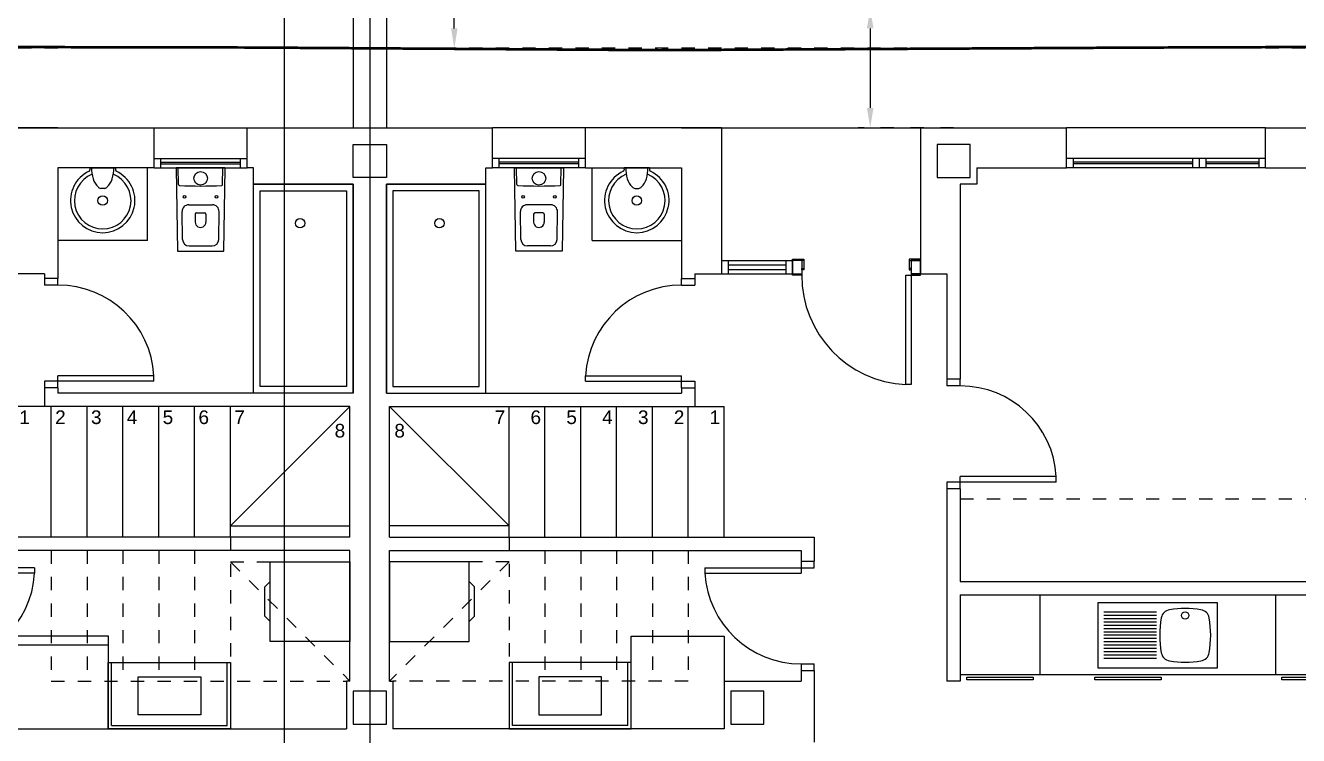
# Model space of a CAD drawing. Header units: millimetres. Extents: x 441061 to 442903, y 4515148 to 4515613.
# Drawn here: x 442568.26 to 442577.86, y 4515536.47 to 4515541.82 of the extents above; entities that cross this region are included whole.
import ezdxf
from ezdxf.enums import TextEntityAlignment as Align

# ---------------------------------------------------------------- set-up
doc = ezdxf.new("R2010")
doc.units = ezdxf.units.MM
doc.linetypes.add('PUNTOS2', pattern=[0.125, 0, -0.125])
doc.linetypes.add('RAYITAS', pattern=[0.375, 0.25, -0.125])
for name, color, linetype in [('01_cotas', 254, 'Continuous'), ('01_ejes', 10, 'Continuous'), ('01_implantación', 5, 'Continuous'), ('01_mono BAJA', 2, 'Continuous'), ('01_proyección', 4, 'RAYITAS'), ('01_retranqueo', 250, 'Continuous')]:
    doc.layers.add(name, color=color, linetype=linetype)
doc.styles.add('Estilo1', font='swissel.ttf')
doc.styles.add('NIEVES2', font='sanss___.ttf')
doc.styles.add('ROMANS', font='romans')
doc.dimstyles.new('DECIMAL-50', dxfattribs={"dimtxt": 0.08, "dimasz": 0.15, "dimexe": 0.09, "dimexo": 0, "dimgap": 0.09, "dimtad": 0, "dimzin": 0, "dimdsep": 46, "dimtxsty": 'ROMANS', "dimcen": 0.09, "dimclrt": 6, "dimadec": 0, "dimazin": 0, "dimtfac": 1.38, "dimtix": 1, "dimtofl": 0, "dimtmove": 2, "dimatfit": 3, "dimldrblk": 'OBLIQUE', "dimfxl": 1, "dimtolj": 1, "dimtzin": 0, "dimarcsym": 0})

# ---------------------------------------------------------------- blocks, each defined once
blk = doc.blocks.new('A$C6A825EFA')
at = {"layer": '01_mono BAJA', "color": 254}
for p, q in [((5.5, 12.5, 0), (5.2, 12.5, 0)), ((5.2, 12.5, 0), (6.225, 12.5, 0)), ((6.225, 12.2, 0), (6.225, 12.5, 0)), ((6.225, 12.5, 0), (6.925, 12.5, 0)), ((6.925, 12.5, 0), (8.775, 12.5, 0)), ((6.925, 12.2, 0), (6.925, 12.5, 0)), ((8.775, 12.2, 0), (8.775, 12.5, 0)), ((9.475, 12.5, 0), (8.775, 12.5, 0)), ((10.5, 12.5, 0), (9.475, 12.5, 0)), ((9.475, 12.2, 0), (9.475, 12.5, 0)), ((10.2, 12.5, 0), (10.5, 12.5, 0)), ((10.5, 12.5, 0), (10.5, 11.4, 0)), ((10.5001, 12.5, 0), (12, 12.5, 0)), ((12, 12.5, 0), (13.1, 12.5, 0)), ((12, 12.5, 0), (12, 11.4, 0)), ((13.1, 12.2, 0), (13.1, 12.5, 0)), ((14.6, 12.5, 0), (13.1, 12.5, 0)), ((14.6, 12.5, 0), (15.7, 12.5, 0)), ((14.6, 12.2, 0), (14.6, 12.5, 0)), ((5.5, 12.2, 0), (5.5, 11.3657, 0)), ((6.225, 12.2, 0), (5.5, 12.2, 0)), ((5.7408, 12.1976, 0), (5.7416, 12.1832, 0)), ((5.7435, 12.2, 0), (5.9315, 12.2, 0)), ((5.9342, 12.1976, 0), (5.9334, 12.1832, 0)), ((6.175, 11.65, 0), (6.175, 12.2, 0)), ((6.225, 12.27, 0), (6.925, 12.27, 0)), ((6.225, 12.2, 0), (6.925, 12.2, 0)), ((6.275, 12.2, 0), (6.275, 12.27, 0)), ((6.275, 12.242, 0), (6.875, 12.242, 0)), ((6.275, 12.228, 0), (6.875, 12.228, 0)), ((6.409, 12.0731, 0), (6.4069, 12.2001, 0)), ((6.741, 12.0731, 0), (6.7431, 12.2001, 0)), ((6.875, 12.2, 0), (6.875, 12.27, 0)), ((6.975, 12.2, 0), (6.925, 12.2, 0)), ((6.975, 12.075, 0), (6.975, 12.2, 0)), ((8.725, 12.075, 0), (8.725, 12.2, 0)), ((8.725, 12.2, 0), (8.775, 12.2, 0)), ((9.475, 12.27, 0), (8.775, 12.27, 0)), ((9.475, 12.2, 0), (8.775, 12.2, 0)), ((8.825, 12.2, 0), (8.825, 12.27, 0)), ((9.425, 12.242, 0), (8.825, 12.242, 0)), ((9.425, 12.228, 0), (8.825, 12.228, 0)), ((8.959, 12.0731, 0), (8.9569, 12.2001, 0)), ((9.291, 12.0731, 0), (9.2931, 12.2001, 0)), ((9.425, 12.2, 0), (9.425, 12.27, 0)), ((9.475, 12.2, 0), (10.2, 12.2, 0)), ((9.525, 11.65, 0), (9.525, 12.2, 0)), ((9.7658, 12.1976, 0), (9.7666, 12.1832, 0)), ((9.9565, 12.2, 0), (9.7685, 12.2, 0)), ((9.9592, 12.1976, 0), (9.9584, 12.1832, 0)), ((10.2, 12.2, 0), (10.2, 11.3657, 0)), ((12.425, 12.2, 0), (13.1, 12.2, 0)), ((12.425, 12.2), (12.425, 12.075)), ((14.6, 12.27, 0), (13.1, 12.27, 0)), ((14.6, 12.2, 0), (13.1, 12.2, 0)), ((13.15, 12.27, 0), (13.15, 12.2, 0)), ((14.05, 12.242, 0), (13.15, 12.242, 0)), ((14.05, 12.228, 0), (13.15, 12.228, 0)), ((14.05, 12.27, 0), (14.05, 12.2, 0)), ((14.1, 12.27, 0), (14.1, 12.2, 0)), ((14.15, 12.27, 0), (14.15, 12.2, 0)), ((14.55, 12.242, 0), (14.15, 12.242, 0)), ((14.55, 12.228, 0), (14.15, 12.228, 0)), ((14.55, 12.27, 0), (14.55, 12.2, 0)), ((14.6, 12.2, 0), (15.275, 12.2, 0)), ((5.8526, 12.0433, 0), (5.8224, 12.0431, 0)), ((7.725, 12.075, 0), (6.975, 12.075, 0)), ((7.725, 10.5, 0), (7.725, 12.075, 0)), ((7.975, 10.5, 0), (7.975, 12.075, 0)), ((7.975, 12.075, 0), (8.725, 12.075, 0)), ((9.8474, 12.0433, 0), (9.8776, 12.0431, 0)), ((12.3, 12.075, 0), (12.3, 10.6055, 0)), ((12.425, 12.075), (12.3, 12.075)), ((6.4854, 11.92, 0), (6.6646, 11.92, 0)), ((9.2146, 11.92, 0), (9.0354, 11.92, 0)), ((6.4386, 11.6592, 0), (6.4354, 11.8692, 0)), ((6.535, 11.85, 0), (6.535, 11.79, 0)), ((6.545, 11.86, 0), (6.605, 11.86, 0)), ((6.615, 11.85, 0), (6.615, 11.79, 0)), ((6.7114, 11.6592, 0), (6.7146, 11.8692, 0)), ((8.9886, 11.6592, 0), (8.9854, 11.8692, 0)), ((9.085, 11.85, 0), (9.085, 11.79, 0)), ((9.155, 11.86, 0), (9.095, 11.86, 0)), ((9.165, 11.85, 0), (9.165, 11.79, 0)), ((9.2614, 11.6592, 0), (9.2646, 11.8692, 0)), ((6.175, 11.65, 0), (5.5, 11.65, 0)), ((6.4886, 11.61, 0), (6.6614, 11.61, 0)), ((9.2114, 11.61, 0), (9.0386, 11.61, 0)), ((9.525, 11.65, 0), (10.2, 11.65, 0)), ((10.5, 11.5, 0), (11.035, 11.5, 0)), ((10.55, 11.5, 0), (10.55, 11.4, 0)), ((10.55, 11.4672, 0), (10.985, 11.4672, 0)), ((10.55, 11.4329, 0), (10.985, 11.4329, 0)), ((10.985, 11.5, 0), (10.985, 11.4, 0)), ((11.035, 11.5, 0), (11.035, 11.4, 0)), ((11.105, 11.43, 0), (11.105, 11.4, 0)), ((11.12, 11.5, 0), (11.12, 11.44, 0)), ((11.915, 11.5, 0), (11.915, 11.44, 0)), ((11.93, 11.43, 0), (11.93, 11.4, 0)), ((5.4, 11.4, 0), (5.2, 11.4, 0)), ((5.4, 11.4, 0), (5.4, 11.3657, 0)), ((5.5, 11.3657, 0), (5.4, 11.3657, 0)), ((5.4, 11.3657, 0), (5.4, 11.3157, 0)), ((5.5, 11.3157, 0), (5.5, 11.3657, 0)), ((10.2, 11.3657, 0), (10.3, 11.3657, 0)), ((10.2, 11.3157, 0), (10.2, 11.3657, 0)), ((10.3, 11.4, 0), (10.5, 11.4, 0)), ((10.3, 11.4, 0), (10.3, 11.3657, 0)), ((10.3, 11.3657, 0), (10.3, 11.3157, 0)), ((10.5, 11.4, 0), (11.035, 11.4, 0)), ((11.99, 11.4, 0), (11.93, 11.4, 0)), ((12, 11.4, 0), (12.2, 11.4, 0)), ((12.2, 11.4, 0), (12.2, 10.6055, 0)), ((5.5, 11.3157, 0), (5.4, 11.3157, 0)), ((10.2, 11.3157, 0), (10.3, 11.3157, 0)), ((6.2238, 10.5907, 0), (5.4, 10.5907, 0)), ((5.4, 10.5907, 0), (5.4, 10.5407, 0)), ((5.5, 10.5407, 0), (5.5, 10.6321, 0)), ((6.2238, 10.6321, 0), (5.5, 10.6321, 0)), ((6.2238, 10.5907, 0), (6.2238, 10.6321, 0)), ((9.4762, 10.5907, 0), (9.4762, 10.6321, 0)), ((9.4762, 10.6321, 0), (10.2, 10.6321, 0)), ((9.4762, 10.5907, 0), (10.3, 10.5907, 0)), ((10.2, 10.5407, 0), (10.2, 10.6321, 0)), ((10.3, 10.5907, 0), (10.3, 10.5407, 0)), ((12.3, 10.6055, 0), (12.2, 10.6055, 0)), ((12.2, 10.6055, 0), (12.2, 10.5555, 0)), ((12.3, 10.5555, 0), (12.2, 10.5555, 0)), ((12.3, 10.5555, 0), (12.3, 10.6055, 0)), ((5.4, 10.5407, 0), (5.4, 10.4, 0)), ((5.5, 10.5407, 0), (5.4, 10.5407, 0)), ((5.5, 10.5407, 0), (5.5, 10.5, 0)), ((7.725, 10.5, 0), (5.5, 10.5, 0)), ((8.025, 10.5, 0), (10.2, 10.5, 0)), ((10.2, 10.5407, 0), (10.2, 10.5, 0)), ((10.2, 10.5407, 0), (10.3, 10.5407, 0)), ((10.3, 10.5407, 0), (10.3, 10.4, 0)), ((5.4, 10.4, 0), (5.18, 10.4, 0)), ((7.7, 10.4, 0), (5.4, 10.4, 0)), ((5.45, 9.415, 0), (5.45, 10.4, 0)), ((5.72, 9.415, 0), (5.72, 10.4, 0)), ((5.99, 9.415, 0), (5.99, 10.4, 0)), ((6.26, 9.415, 0), (6.26, 10.4, 0)), ((6.53, 9.415, 0), (6.53, 10.4, 0)), ((6.8, 9.415, 0), (6.8, 10.4, 0)), ((6.8, 9.5, 0), (7.7, 10.4, 0)), ((7.7, 9.415, 0), (7.7, 10.4, 0)), ((8, 10.4, 0), (10.3, 10.4, 0)), ((8, 9.415, 0), (8, 10.4, 0)), ((8.9, 9.5, 0), (8, 10.4, 0)), ((8.9, 9.415, 0), (8.9, 10.4, 0)), ((9.17, 9.415, 0), (9.17, 10.4, 0)), ((9.44, 9.415, 0), (9.44, 10.4, 0)), ((9.71, 9.415, 0), (9.71, 10.4, 0)), ((9.98, 9.415, 0), (9.98, 10.4, 0)), ((10.25, 9.415, 0), (10.25, 10.4, 0)), ((10.3, 10.4, 0), (10.52, 10.4, 0)), ((10.52, 9.415, 0), (10.52, 10.4, 0)), ((13.0238, 9.8305, 0), (12.2, 9.8305, 0)), ((12.2, 9.8305, 0), (12.2, 9.7805, 0)), ((12.3, 9.7805, 0), (12.3, 9.872, 0)), ((13.0238, 9.872, 0), (12.3, 9.872, 0)), ((13.0238, 9.8305, 0), (13.0238, 9.872, 0)), ((12.2, 9.7805, 0), (12.2, 8.33, 0)), ((12.3, 9.7805, 0), (12.2, 9.7805, 0)), ((12.3, 9.7805, 0), (12.3, 9.08, 0)), ((6.8, 9.5, 0), (7.7, 9.5, 0)), ((8.9, 9.5, 0), (8, 9.5, 0)), ((7.7, 9.415, 0), (4.5, 9.415, 0)), ((8, 9.415, 0), (11.2, 9.415, 0)), ((11.2, 9.415, 0), (11.2, 9.235, 0)), ((11.2, 9.415, 0), (11.2, 9.235, 0)), ((7.7, 9.315, 0), (4.6, 9.315, 0)), ((7.7, 8.33, 0), (7.7, 9.315, 0)), ((8, 8.33, 0), (8, 9.315, 0)), ((8, 9.315, 0), (11.1, 9.315, 0)), ((11.1, 9.315, 0), (11.1, 9.235, 0)), ((11.1, 9.315, 0), (11.1, 9.235, 0)), ((11.1, 9.235, 0), (11.2, 9.235, 0)), ((11.1, 9.235, 0), (11.1, 9.1436, 0)), ((11.2, 9.185, 0), (11.2, 9.235, 0)), ((5.3238, 9.185, 0), (4.5, 9.185, 0)), ((5.3238, 9.1436, 0), (4.6, 9.1436, 0)), ((5.3238, 9.185, 0), (5.3238, 9.1436, 0)), ((10.3762, 9.185, 0), (10.3762, 9.1436, 0)), ((10.3762, 9.185, 0), (11.2, 9.185, 0)), ((10.3762, 9.1436, 0), (11.1, 9.1436, 0)), ((12.3, 9.08, 0), (15.18, 9.08, 0)), ((12.3, 8.98, 0), (15.275, 8.98, 0)), ((12.3, 8.98, 0), (12.3, 8.33, 0)), ((12.9, 8.98, 0), (12.9, 8.38, 0)), ((14.675, 8.98, 0), (14.675, 8.38, 0)), ((13.3375, 8.9204, 0), (13.3375, 8.4304, 0)), ((14.2375, 8.9204, 0), (13.3375, 8.9204, 0)), ((13.7785, 8.8504, 0), (13.3825, 8.8504, 0)), ((14.2375, 8.4304, 0), (14.2375, 8.9204, 0)), ((13.7785, 8.8254, 0), (13.3825, 8.8254, 0)), ((13.7785, 8.8004, 0), (13.3825, 8.8004, 0)), ((13.7785, 8.7754, 0), (13.3825, 8.7754, 0)), ((13.7785, 8.7504, 0), (13.3825, 8.7504, 0)), ((13.7785, 8.7254, 0), (13.3825, 8.7254, 0)), ((13.7785, 8.7004, 0), (13.3825, 8.7004, 0)), ((13.7785, 8.6754, 0), (13.3825, 8.6754, 0)), ((13.7785, 8.6504, 0), (13.3825, 8.6504, 0)), ((5.88, 8.6, 0), (5.18, 8.6, 0)), ((13.7785, 8.6254, 0), (13.3825, 8.6254, 0)), ((13.7785, 8.6004, 0), (13.3825, 8.6004, 0)), ((13.7785, 8.5754, 0), (13.3825, 8.5754, 0)), ((13.7785, 8.5504, 0), (13.3825, 8.5504, 0)), ((5.9048, 7.995, 0), (5.9048, 8.47, 0)), ((6.775, 7.995, 0), (6.775, 8.47, 0)), ((8.925, 7.995, 0), (8.925, 8.47, 0)), ((9.7952, 7.995, 0), (9.7952, 8.47, 0)), ((11.1, 8.46, 0), (11.1, 8.41, 0)), ((11.1, 8.46, 0), (11.2, 8.46, 0)), ((11.2, 8.41, 0), (11.2, 8.46, 0)), ((13.7785, 8.5254, 0), (13.3825, 8.5254, 0)), ((13.7785, 8.5004, 0), (13.3825, 8.5004, 0)), ((11.1, 8.41, 0), (11.1, 8.33, 0)), ((11.1, 8.41, 0), (11.2, 8.41, 0)), ((11.2, 8.41, 0), (11.2, 7.87, 0)), ((12.3, 8.38, 0), (15.275, 8.38, 0)), ((13.3375, 8.4304, 0), (14.2375, 8.4304, 0)), ((7.7, 8.33, 0), (7.675, 8.33, 0)), ((7.7, 8.33, 0), (7.675, 8.33, 0)), ((7.675, 8.33, 0), (7.675, 7.97, 0)), ((8, 8.33, 0), (8.025, 8.33, 0)), ((8, 8.33, 0), (8.025, 8.33, 0)), ((8.025, 8.33, 0), (8.025, 7.97, 0)), ((10.52, 8.33, 0), (10.52, 7.97, 0)), ((10.5202, 8.33, 0), (11.1, 8.33, 0)), ((12.3, 8.33, 0), (12.2, 8.33, 0)), ((5.18, 7.97, 0), (7.675, 7.97, 0)), ((5.9048, 7.995, 0), (6.775, 7.995, 0)), ((10.52, 7.97, 0), (8.025, 7.97, 0)), ((9.7952, 7.995, 0), (8.925, 7.995, 0))]:
    blk.add_line(p, q, dxfattribs=at)
for points in [[(7.725, 12.375), (7.975, 12.375), (7.975, 12.125), (7.725, 12.125), (7.725, 12.375)], [(12.125, 12.125), (12.375, 12.125), (12.375, 12.375), (12.125, 12.375), (12.125, 12.125)], [(7.725, 8.005), (7.975, 8.005), (7.975, 8.255), (7.725, 8.255), (7.725, 8.005)], [(10.5702, 8.005), (10.8202, 8.005), (10.8202, 8.255), (10.5702, 8.255), (10.5702, 8.005)]]:
    blk.add_lwpolyline(points, close=True, dxfattribs=at)
at = {"layer": '01_mono BAJA', "color": 254, "elevation": 0, "flags": 128}
for points in [[(6.394, 12.2, 0.414214), (6.39, 12.196), (6.39, 12.195), (6.4, 11.5743, 0.436396), (6.404, 11.57), (6.746, 11.57, 0.436396), (6.75, 11.5743), (6.76, 12.195), (6.76, 12.196, 0.414214), (6.756, 12.2)], [(9.306, 12.2, -0.414214), (9.31, 12.196), (9.31, 12.195), (9.3, 11.5743, -0.436396), (9.296, 11.57), (8.954, 11.57, -0.436396), (8.95, 11.5743), (8.94, 12.195), (8.94, 12.196, -0.414214), (8.944, 12.2)]]:
    blk.add_lwpolyline(points, format="xyb", close=True, dxfattribs=at)
at = {"layer": '01_mono BAJA', "color": 254, "elevation": 0}
for points in [[(6.975, 12.075), (7.725, 12.075), (7.725, 10.5), (6.975, 10.5)], [(7.025, 12.025), (7.675, 12.025), (7.675, 10.55), (7.025, 10.55)], [(8.725, 12.075), (7.975, 12.075), (7.975, 10.5), (8.725, 10.5)], [(8.675, 12.025), (8.025, 12.025), (8.025, 10.55), (8.675, 10.55)], [(11.12, 11.51), (11.12, 11.5), (11.035, 11.5), (11.035, 11.51)], [(11.12, 11.44), (11.12, 11.43), (11.105, 11.43), (11.105, 11.44)], [(11.915, 11.51), (11.915, 11.5), (12, 11.5), (12, 11.51)], [(11.915, 11.44), (11.915, 11.43), (11.93, 11.43), (11.93, 11.44)], [(11.93, 11.4), (12, 11.4), (12, 11.5), (11.93, 11.5)], [(11.105, 11.4), (11.105, 11.39), (11.035, 11.39), (11.035, 11.4)], [(11.93, 11.39), (11.93, 10.565), (11.8902, 10.565), (11.8902, 11.39)], [(11.93, 11.4), (11.93, 11.39), (12, 11.39), (12, 11.4)], [(7.1, 9.23), (7.7, 9.23), (7.7, 8.63), (7.1, 8.63)], [(8.6, 9.23), (8, 9.23), (8, 8.63), (8.6, 8.63)], [(5.18, 8.67), (5.18, 7.97), (5.88, 7.97), (5.88, 8.67)], [(10.52, 8.67), (10.52, 7.97), (9.82, 7.97), (9.82, 8.67)], [(5.8798, 8.47), (6.8, 8.47), (6.8, 7.97), (5.8798, 7.97)], [(9.8202, 8.47), (8.9, 8.47), (8.9, 7.97), (9.8202, 7.97)], [(6.1038, 8.3631), (6.5761, 8.3631), (6.5761, 8.0769), (6.1038, 8.0769)], [(9.5962, 8.3631), (9.1239, 8.3631), (9.1239, 8.0769), (9.5962, 8.0769)], [(12.85, 8.36), (12.85, 8.34), (12.35, 8.34), (12.35, 8.36)], [(13.8131, 8.36), (13.8131, 8.34), (13.3131, 8.34), (13.3131, 8.36)], [(15.2223, 8.36), (15.2223, 8.34), (14.7223, 8.34), (14.7223, 8.36)]]:
    blk.add_lwpolyline(points, close=True, dxfattribs=at)
for points in [[(11.035, 11.4), (11.035, 11.5)], [(11.105, 11.5), (11.105, 11.4)], [(7.1, 8.78), (7.06, 8.82), (7.06, 9.04), (7.1, 9.08)], [(8.6, 8.78), (8.64, 8.82), (8.64, 9.04), (8.6, 9.08)]]:
    blk.add_lwpolyline(points, dxfattribs=at)
at = {"layer": '01_mono BAJA', "color": 254}
for centre, radius in [((6.575, 12.12, 0), 0.051), ((9.125, 12.12, 0), 0.051), ((5.8375, 11.9525, 0), 0.036), ((6.455, 11.98, 0), 0.01), ((6.6948, 11.98, 0), 0.01), ((9.0052, 11.98, 0), 0.01), ((9.245, 11.98, 0), 0.01), ((9.8625, 11.9525, 0), 0.036), ((7.325, 11.7814, 0), 0.035), ((8.375, 11.7814, 0), 0.035), ((13.9955, 8.8248, 0), 0.0275)]:
    blk.add_circle(centre, radius, dxfattribs=at)
for centre, radius, start, end in [((5.7435, 12.1973, 0), 0.0027, 90, 173.31595), ((6.0329, 12.197, 0), 0.2795, 179.38301, 196.81645), ((5.6417, 12.197, 0), 0.2795, 343.18355, 0.61699), ((5.9315, 12.1973, 0), 0.0027, 6.68405, 90), ((9.7685, 12.1973, 0), 0.0027, 90, 173.31595), ((10.0583, 12.197, 0), 0.2795, 179.38301, 196.81645), ((9.6671, 12.197, 0), 0.2795, 343.18355, 0.61699), ((9.9565, 12.1973, 0), 0.0027, 6.68405, 90), ((5.8375, 11.9525, 0), 0.243, 114.87491, 65.12509), ((5.8375, 11.9525, 0), 0.2133, 112.06562, 68.05639), ((5.7288, 12.184, 0), 0.0128, 300.52909, 356.21401), ((5.9027, 12.1577, 0), 0.1435, 196.81645, 225.69557), ((5.7718, 12.1577, 0), 0.1435, 314.30443, 343.18355), ((5.9462, 12.184, 0), 0.0128, 183.78599, 239.47091), ((9.8625, 11.9525, 0), 0.243, 114.87491, 65.12509), ((9.8625, 11.9525, 0), 0.2133, 111.94361, 67.93438), ((9.7538, 12.184, 0), 0.0128, 300.52909, 356.21401), ((9.9282, 12.1577, 0), 0.1435, 196.81645, 225.69557), ((9.7973, 12.1577, 0), 0.1435, 314.30443, 343.18355), ((9.9712, 12.184, 0), 0.0128, 183.78599, 239.47091), ((5.8373, 12.0906, 0), 0.0498, 225.69557, 252.59035), ((5.8373, 12.0906, 0), 0.0498, 287.95324, 314.30443), ((6.416, 12.0733, 0), 0.007, 180.92405, 266.93593), ((6.575, 15.0442, 0), 2.9822, 266.93593, 273.06407), ((6.734, 12.0733, 0), 0.007, 273.06407, 359.07595), ((8.966, 12.0733, 0), 0.007, 180.92405, 266.93593), ((9.125, 15.0442, 0), 2.9822, 266.93593, 273.06407), ((9.284, 12.0733, 0), 0.007, 273.06407, 359.07595), ((9.8627, 12.0906, 0), 0.0498, 225.69557, 252.04676), ((9.8627, 12.0906, 0), 0.0498, 287.40965, 314.30443), ((6.4854, 11.87, 0), 0.05, 90, 180.92405), ((6.6646, 11.87, 0), 0.05, 359.07595, 90), ((9.0354, 11.87, 0), 0.05, 90, 180.92405), ((9.2146, 11.87, 0), 0.05, 359.07595, 90), ((6.545, 11.85, 0), 0.01, 90, 180), ((6.605, 11.85, 0), 0.01, 0, 90), ((9.095, 11.85, 0), 0.01, 90, 180), ((9.155, 11.85, 0), 0.01, 0, 90), ((6.575, 11.79, 0), 0.04, 180, 0), ((9.125, 11.79, 0), 0.04, 180, 0), ((6.4886, 11.66, 0), 0.05, 180.92405, 270), ((6.6614, 11.66, 0), 0.05, 270, 359.07595), ((9.0386, 11.66, 0), 0.05, 180.92405, 270), ((9.2114, 11.66, 0), 0.05, 270, 359.07595), ((11.9318, 11.3907, 0), 0.8268, 180.04946, 267.11438), ((5.5, 10.5907, 0), 0.725, 3.27583, 90), ((10.2, 10.5907, 0), 0.725, 90, 176.72417), ((12.3, 9.8305, 0), 0.725, 3.27583, 90), ((4.6, 9.185, 0), 0.725, 270, 356.72417), ((11.1, 9.185, 0), 0.725, 183.27583, 270), ((13.889, 8.794, 0), 0.075, 99.07872, 169.88522), ((13.9955, 8.1274, 0), 0.75, 80.92128, 99.07872), ((14.102, 8.794, 0), 0.075, 10.11478, 80.92128), ((14.5535, 8.6754, 0), 0.75, 169.88522, 190.11478), ((13.4375, 8.6754, 0), 0.75, 349.88522, 10.11478), ((13.889, 8.5569, 0), 0.075, 190.11478, 260.92128), ((14.102, 8.5569, 0), 0.075, 279.07872, 349.88522), ((13.9955, 9.2234, 0), 0.75, 260.92128, 279.07872)]:
    blk.add_arc(centre, radius, start, end, dxfattribs=at)
at = {"layer": '01_proyección', "color": 120, "ltscale": 0.25}
for p, q in [((12.3, 9.705, 0), (15.18, 9.705, 0)), ((6.8, 9.415, 0), (6.8, 8.33, 0)), ((8.9, 9.415, 0), (8.9, 8.33, 0)), ((5.45, 9.315, 0), (5.45, 8.33, 0)), ((5.72, 9.315, 0), (5.72, 8.33, 0)), ((5.99, 9.315, 0), (5.99, 8.33, 0)), ((6.26, 9.315, 0), (6.26, 8.33, 0)), ((6.53, 9.315, 0), (6.53, 8.33, 0)), ((9.17, 9.315, 0), (9.17, 8.33, 0)), ((9.44, 9.315, 0), (9.44, 8.33, 0)), ((9.71, 9.315, 0), (9.71, 8.33, 0)), ((9.98, 9.315, 0), (9.98, 8.33, 0)), ((10.25, 9.315, 0), (10.25, 8.33, 0)), ((6.8, 9.23, 0), (7.7, 9.23, 0)), ((6.8, 9.23, 0), (7.7, 8.33, 0)), ((8.9, 9.23, 0), (8, 9.23, 0)), ((8.9, 9.23, 0), (8, 8.33, 0)), ((5.45, 8.33, 0), (7.675, 8.33, 0)), ((10.25, 8.33, 0), (8.025, 8.33, 0))]:
    blk.add_line(p, q, dxfattribs=at)
at = {"layer": '01_proyección', "color": 120, "ltscale": 0.25, "elevation": 0}
blk.add_lwpolyline([(15.7, 7.405), (16.3, 7.405), (16.3, 13.1), (-0.6, 13.1), (-0.6, 7.405), (0, 7.405)], dxfattribs=at)
at = {"layer": '01_mono BAJA', "color": 254, "style": 'NIEVES2'}
for s, p in [('1', (5.2489, 10.2678, 0)), ('2', (5.5189, 10.2678, 0)), ('3', (5.7889, 10.2678, 0)), ('4', (6.0589, 10.2678, 0)), ('5', (6.3289, 10.2678, 0)), ('6', (6.5989, 10.2678, 0)), ('7', (6.8689, 10.2678, 0)), ('8', (7.6249, 10.1664, 0))]:
    blk.add_text(s, height=0.1026, dxfattribs=at).set_placement(p, align=Align.CENTER)
for s, p in [('7', (8.8311, 10.2678, 0)), ('6', (9.1011, 10.2678, 0)), ('5', (9.3711, 10.2678, 0)), ('4', (9.6411, 10.2678, 0)), ('3', (9.9111, 10.2678, 0)), ('2', (10.1811, 10.2678, 0)), ('1', (10.4511, 10.2678, 0)), ('8', (8.0751, 10.1664, 0))]:
    blk.add_text(s, height=0.1026, rotation=0, dxfattribs=at).set_placement(p, align=Align.CENTER)
blk = doc.blocks.new('*D212')
at = {"layer": '01_cotas', "color": 0, "linetype": 'PUNTOS2', "lineweight": -2, "transparency": 16777216}
for p, q in [((442570.8583, 4515546.6534), (442570.123, 4515546.6534)), ((442570.8583, 4515524.6601), (442570.123, 4515524.6601))]:
    blk.add_line(p, q, dxfattribs=at)
at = {"layer": '01_cotas', "color": 0, "lineweight": -2, "transparency": 16777216}
for p, q in [((442570.213, 4515546.5034), (442570.213, 4515536.0979)), ((442570.213, 4515524.8101), (442570.213, 4515535.2157))]:
    blk.add_line(p, q, dxfattribs=at)
at = {"layer": '01_cotas', "color": 0, "transparency": 16777216}
for points in [[(442570.188, 4515546.5034), (442570.238, 4515546.5034), (442570.213, 4515546.6534)], [(442570.188, 4515524.8101), (442570.238, 4515524.8101), (442570.213, 4515524.6601)]]:
    blk.add_solid(points, dxfattribs=at)
at = {"layer": '01_cotas', "color": 7, "transparency": 16777216, "insert": (442570.213, 4515535.6568), "char_height": 0.18, "attachment_point": 5, "rotation": 90, "style": 'Estilo1'}
blk.add_mtext('\\A1;21.99', dxfattribs=at)
blk = doc.blocks.new('*D228')
at = {"layer": '01_cotas', "color": 0, "linetype": 'PUNTOS2', "lineweight": -2, "transparency": 16777216}
for p, q in [((442575.2583, 4515541.9528), (442574.5397, 4515541.9528)), ((442575.2583, 4515541.0528), (442574.5397, 4515541.0528))]:
    blk.add_line(p, q, dxfattribs=at)
at = {"layer": '01_cotas', "color": 0, "lineweight": -2, "transparency": 16777216}
blk.add_line((442574.6297, 4515541.8028), (442574.6297, 4515541.2028), dxfattribs=at)
at = {"layer": '01_cotas', "color": 0, "transparency": 16777216}
for points in [[(442574.6047, 4515541.8028), (442574.6547, 4515541.8028), (442574.6297, 4515541.9528)], [(442574.6047, 4515541.2028), (442574.6547, 4515541.2028), (442574.6297, 4515541.0528)]]:
    blk.add_solid(points, dxfattribs=at)
at = {"layer": '01_cotas', "color": 7, "transparency": 16777216, "insert": (442574.6297, 4515542.3333), "char_height": 0.18, "attachment_point": 5, "rotation": 90, "style": 'Estilo1'}
blk.add_mtext('\\A1;0.90', dxfattribs=at)
blk = doc.blocks.new('*D239')
at = {"layer": '01_cotas', "color": 0, "linetype": 'PUNTOS2', "lineweight": -2, "transparency": 16777216}
for p, q in [((442570.8583, 4515546.6534), (442571.5855, 4515546.6534)), ((442570.8583, 4515541.6528), (442571.5855, 4515541.6528))]:
    blk.add_line(p, q, dxfattribs=at)
at = {"layer": '01_cotas', "color": 0, "lineweight": -2, "transparency": 16777216}
for p, q in [((442571.4955, 4515546.5034), (442571.4955, 4515544.5134)), ((442571.4955, 4515541.8028), (442571.4955, 4515543.7929))]:
    blk.add_line(p, q, dxfattribs=at)
at = {"layer": '01_cotas', "color": 0, "transparency": 16777216}
for points in [[(442571.4705, 4515546.5034), (442571.5205, 4515546.5034), (442571.4955, 4515546.6534)], [(442571.4705, 4515541.8028), (442571.5205, 4515541.8028), (442571.4955, 4515541.6528)]]:
    blk.add_solid(points, dxfattribs=at)
at = {"layer": '01_cotas', "color": 7, "transparency": 16777216, "insert": (442571.4955, 4515544.1531), "char_height": 0.18, "attachment_point": 5, "rotation": 90, "style": 'Estilo1'}
blk.add_mtext('\\A1;5.00', dxfattribs=at)

msp = doc.modelspace()

# ---------------------------------------------------------------- linework, layer by layer
at = {"layer": '01_ejes'}
msp.add_line((442570.8583, 4515546.6533, -839.271), (442570.8583, 4515524.6601, -839.271), dxfattribs=at)
at = {"layer": '01_implantación', "linetype": 'Continuous'}
for p, q in [((442570.7333, 4515546.4037, -839.271), (442570.7333, 4515541.0528, -839.271)), ((442570.9833, 4515546.4021, -839.271), (442570.9833, 4515541.0528, -839.271))]:
    msp.add_line(p, q, dxfattribs=at)
at = {"layer": '01_retranqueo', "color": 170, "const_width": 0.02, "elevation": -839.271}
msp.add_lwpolyline([(442578.4331, 4515527.6601), (442578.5647, 4515528.1634), (442579.8798, 4515533.194), (442581.5406, 4515539.2024, 0.250018), (442581.3405, 4515540.6544, 0.216778), (442579.9665, 4515541.5749, 0.023211), (442579.1855, 4515541.6667), (442576.6728, 4515541.6581), (442573.0416, 4515541.6386), (442569.9595, 4515541.6586), (442560.7438, 4515541.6764), (442559.7638, 4515541.6755)], format="xyb", dxfattribs=at)

# ---------------------------------------------------------------- block references
at = {"layer": '01_mono BAJA', "rotation": 359.9999999928734}
msp.add_blockref('A$C6A825EFA', (442563.0083, 4515528.5528, -839.271), dxfattribs=at)

# ---------------------------------------------------------------- dimensions: what is measured, and where the dimension line sits
at = {"layer": '01_cotas', "color": 251}
for base, p2, picture, middle in [((442570.213, 4515524.6601), (442570.8583, 4515524.6601, -839.271), '*D212', (442570.213, 4515535.6568)), ((442571.4955, 4515541.6528), (442570.8583, 4515541.6528), '*D239', (442571.4955, 4515544.1531))]:
    dim = msp.add_linear_dim(base=base, p1=(442570.8583, 4515546.6534), p2=p2, angle=90, dimstyle='DECIMAL-50', override={"dimtxt": 0.18, "dimtxsty": 'Estilo1', "dimsah": 1, "dimclrt": 7, "dimfxl": 0.09, "dimarcsym": 2}, dxfattribs=at)
    dim.commit()
    dim.dimension.update_dxf_attribs({"geometry": picture, "text_midpoint": middle})
dim = msp.add_linear_dim(base=(442574.6297, 4515541.0528, -839.271), p1=(442575.2583, 4515541.9528, -839.271), p2=(442575.2583, 4515541.0528, -839.271), angle=90, dimstyle='DECIMAL-50', override={"dimtxt": 0.18, "dimtxsty": 'Estilo1', "dimsah": 1, "dimclrt": 7, "dimfxl": 0.09, "dimarcsym": 2}, dxfattribs=at)
dim.commit()
dim.dimension.update_dxf_attribs({"geometry": '*D228', "text_midpoint": (442574.6297, 4515542.3333, -839.271), "dimtype": 160})

doc.saveas('drawing.dxf')
